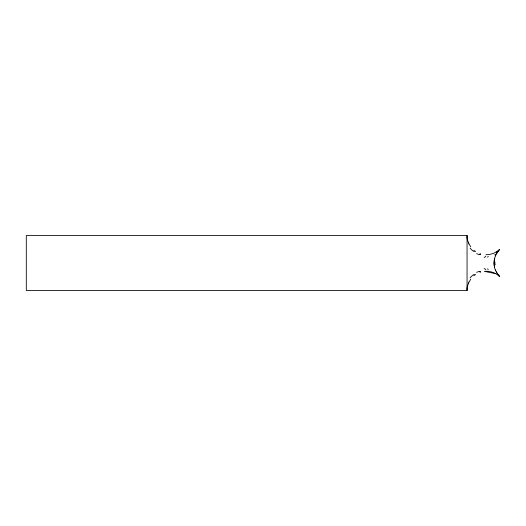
<?xml version="1.0" encoding="UTF-8"?>
<svg xmlns="http://www.w3.org/2000/svg" width="526" height="526" viewBox="0 0 526 526"><rect width="100%" height="100%" fill="white"/><g stroke="black" fill="none" stroke-linecap="round" stroke-linejoin="round"><path stroke-width="0.79" d="M467.114 236.976L467.055 235.451L26.3 235.451L26.3 290.549L467.055 290.549L467.114 289.024M494.585 258.483L494.052 263L494.604 267.596M467.778 285.322L468.482 283.271M495.42 255.86L495.742 255.097M469.034 282.041L470.763 279.181M499.68 249.383C494.447 254.42 492.257 263.756 495.663 270.719M496.222 254.111L499.654 249.409L496.761 251.678L493.355 253.42L489.785 254.426L486.031 254.735M474.748 275.137L475.589 274.539M480.06 272.31L480.613 272.133M486.031 271.265C490.962 271.008 496.452 273.441 499.68 276.617M484.328 271.37L495.545 273.599M480.613 253.867L480.06 253.69M475.589 251.461L474.748 250.863M470.763 246.819L469.034 243.959M496.209 271.87L499.654 276.591L497.155 273.494L495.341 269.93M468.482 242.729L467.778 240.678M467.055 235.451L467.055 290.549M494.966 262.803A83.871 5.977 79.8 0 1 494.341 260.732M495.176 264.828A32.231 2.972 84.2 0 1 494.558 261.863M494.756 254.88A35.143 4.109 -87.8 0 1 495.472 254.466M496.169 252.013A86.31 7.002 -82.1 0 1 496.498 252.099M467.601 240.73A19.035 19.028 86.5 0 1 466.93 236.996M468.929 244.018A16.536 13.972 74.7 0 1 468.37 242.782M473.735 251.382A12.723 7.239 66.2 0 1 470.112 248.127M474.853 251.343A14.748 5.793 58.8 0 1 473.821 250.56M479.646 254.545A24.683 7.811 53.9 0 1 476.635 253.637M480.711 254.551A36.984 9.284 47.8 0 1 479.567 254.229M485.833 256.109A66.749 14.952 44.5 0 1 484.144 257.484M488.332 256.53A106.916 19.429 37.5 0 1 487.378 257.089M466.93 289.004A19.035 19.028 -86.5 0 1 467.601 285.27M468.37 283.218A16.543 13.972 -74.7 0 1 468.929 281.982M470.112 277.873A12.723 7.239 -66.2 0 1 473.735 274.618M473.821 275.44A14.748 5.793 -58.8 0 1 474.853 274.657M476.635 272.363A24.683 7.811 -53.9 0 1 479.646 271.455M479.567 271.771A36.984 9.284 -47.8 0 1 480.711 271.449M484.144 268.516A66.749 14.952 -44.5 0 1 485.833 269.891M487.378 268.911A106.916 19.429 -37.5 0 1 488.332 269.47"/></g></svg>
